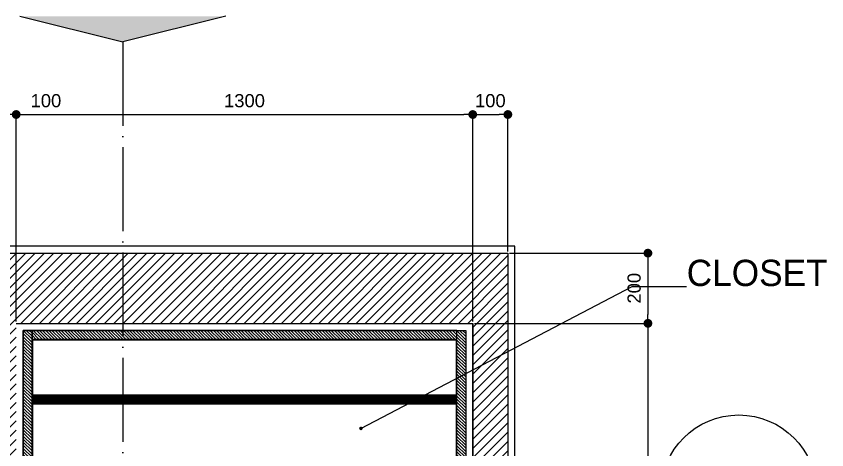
# Model space of a CAD drawing. Header units: inches. Extents: x 230831 to 416194, y 441295 to 526666.
# Drawn here: x 241545 to 243853, y 462928 to 464164 of the extents above; entities that cross this region are included whole.
import ezdxf

# ---------------------------------------------------------------- set-up
doc = ezdxf.new("R2010")
doc.units = ezdxf.units.IN
doc.header["$MEASUREMENT"] = 0
doc.linetypes.add('ACAD_ISO04W100', pattern=[30, 24, -3, 0, -3])
doc.linetypes.add('HIDDEN', pattern=[0.375, 0.25, -0.125])
for name, color, linetype in [('A-DIMESNION-1', 7, 'Continuous'), ('CQ Plaster', 1, 'Continuous'), ('CQ SPOT DETAIL DIMENSION', 9, 'Continuous'), ('CQ Wall plan', 3, 'Continuous'), ('CQ_callout', 34, 'Continuous'), ('Layer1', 1, 'Continuous'), ('Layer4', 4, 'Continuous'), ('WOOD', 23, 'Continuous'), ('xref grd floor$2$CQ Wall hatch_CHB', 8, 'Continuous')]:
    doc.layers.add(name, color=color, linetype=linetype)
for name, color, linetype, lineweight in [('CQ lighting plan', 7, 'Continuous', 0), ('CQ Wood', 30, 'Continuous', 0), ('Glass', 4, 'Continuous', 0), ('Marble', 6, 'Continuous', 0)]:
    doc.layers.add(name, color=color, linetype=linetype, lineweight=lineweight)
doc.styles.get("Standard").update_dxf_attribs({"font": 'arial.ttf'})
doc.dimstyles.new('chester 25', dxfattribs={"dimscale": 0.25, "dimtxt": 150, "dimasz": 100, "dimexe": 10, "dimexo": 20, "dimgap": 80, "dimtad": 1, "dimdec": 0, "dimzin": 0, "dimdsep": 46, "dimtxsty": 'Standard', "dimblk": 'DOT', "dimcen": 50, "dimclrd": 1, "dimclre": 1, "dimclrt": 3, "dimadec": 0, "dimazin": 0, "dimtfac": 1, "dimtdec": 0, "dimtofl": 0, "dimtmove": 0, "dimatfit": 3, "dimfxl": 1, "dimtolj": 1, "dimtzin": 0, "dimlwd": -1, "dimarcsym": 0})
doc.dimstyles.get("Standard").update_dxf_attribs({"dimtxt": 0.18, "dimasz": 0.18, "dimexe": 0.18, "dimexo": 0.0625, "dimgap": 0.09, "dimtad": 0, "dimtih": 1, "dimtoh": 1, "dimdec": 4, "dimzin": 0, "dimdsep": 46, "dimtxsty": 'Standard', "dimcen": 0.09, "dimadec": 0, "dimazin": 0, "dimtfac": 1, "dimtdec": 4, "dimtofl": 0, "dimtmove": 0, "dimatfit": 3, "dimfxl": 1, "dimtolj": 1, "dimtzin": 0, "dimarcsym": 0})

# ---------------------------------------------------------------- blocks, each defined once
blk = doc.blocks.new('gf-19 wall plan')
at = {"layer": 'xref grd floor$2$CQ Wall hatch_CHB'}
h = blk.add_hatch(dxfattribs=at)
h.set_pattern_fill('ANSI31,_O', color=8, scale=150)
h.set_pattern_definition([(45, (0, 0), (-13.25825215, 13.25825215), [])])
h.paths.add_polyline_path([(237464.9, 463488.5), (235114.9, 463488.5), (235114.9, 463665.8), (235014.9, 463665.8), (235014.9, 462706.5), (235114.9, 462706.5), (235114.9, 462725.6), (235114.9, 462864.5), (236064.9, 462864.5), (236064.9, 463288.5), (237364.9, 463288.5), (237364.9, 460788.5), (236064.9, 460788.5), (236064.9, 461598.5), (235114.9, 461598.5), (235114.9, 461756.5), (235014.9, 461756.5), (235014.9, 460788.5), (234834.5, 460788.5), (234834.5, 460588.5), (237264.9, 460588.5), (237264.9, 460488.5), (237464.9, 460488.5)])
h.paths.add_polyline_path([(235964.9, 462964.5), (235114.9, 462964.5), (235114.9, 463388.5), (235964.9, 463388.5)], flags=16)
h.paths.add_polyline_path([(235964.9, 461498.5), (235964.9, 460788.5), (235114.9, 460788.5), (235114.9, 461498.5)], flags=16)
at = {"layer": 'CQ Plaster', "elevation": 0}
for points in [[(237484.9, 460488.5), (237484.9, 463508.5), (235134.9, 463508.5), (235134.9, 463665.8)], [(235134.9, 462706.5), (235134.9, 462844.5), (236084.9, 462844.5), (236084.9, 463268.5), (237344.9, 463268.5), (237344.9, 460808.5), (236084.9, 460808.5), (236084.9, 461618.5), (235134.9, 461618.5), (235134.9, 461756.5)]]:
    blk.add_lwpolyline(points, dxfattribs=at)
at = {"layer": 'CQ Wall plan', "extrusion": (2.77242e-08, -3.39709e-09, 1)}
for p, q in [((235114.9, 463488.5, 0), (237464.9, 463488.5, 0)), ((235114.9, 463488.5, 0), (237464.9, 463488.5, 0)), ((235114.9, 463488.5, 0), (237464.9, 463488.5, 0)), ((237464.9, 463488.5, 0), (237464.9, 460488.5, 0)), ((237464.9, 463488.5, 0), (237464.9, 460488.5, 0)), ((237464.9, 463488.5, 0), (237464.9, 460488.5, 0)), ((236064.9, 463288.5, 0), (237364.9, 463288.5, 0)), ((236064.9, 463288.5, 0), (237364.9, 463288.5, 0)), ((236064.9, 463288.5, 0), (237364.9, 463288.5, 0)), ((237364.9, 463288.5, 0), (237364.9, 460788.5, 0)), ((237364.9, 463288.5, 0), (237364.9, 460788.5, 0))]:
    blk.add_line(p, q, dxfattribs=at)
at = {"layer": 'CQ Wall plan', "extrusion": (2.77242e-08, -3.39709e-09, 1), "elevation": 0}
blk.add_lwpolyline([(235114.9, 461598.5), (236064.9, 461598.5), (236064.9, 460788.5), (237364.9, 460788.5), (237364.9, 463288.5)], dxfattribs=at)
blk = doc.blocks.new('_Dot')
at = {"color": 0, "linetype": 'ByBlock', "lineweight": -2}
blk.add_line((-0.5, 0), (-1, 0), dxfattribs=at)
at = {"color": 0, "linetype": 'ByBlock', "const_width": 0.5}
blk.add_lwpolyline([(-0.25, 0, 1), (0.25, 0, 1)], format="xyb", close=True, dxfattribs=at)
blk = doc.blocks.new('*D183')
at = {"layer": 'A-DIMESNION-1', "color": 1, "lineweight": -2, "ltscale": 0.05, "transparency": 16777216}
for p, q in [((241444.5, 463393.5), (241444.5, 463886)), ((241544.5, 463293.5), (241544.5, 463886))]:
    blk.add_line(p, q, dxfattribs=at)
at = {"layer": 'A-DIMESNION-1', "color": 1, "ltscale": 0.05, "transparency": 16777216}
for p, q in [((241469.5, 463883.5), (241519.5, 463883.5)), ((241544.5, 463883.5), (241688.7, 463883.5))]:
    blk.add_line(p, q, dxfattribs=at)
at = {"layer": 'Defpoints', "color": 0, "linetype": 'Continuous', "ltscale": 0.05, "transparency": 16777216}
for p in [(241544.5, 463883.5), (241444.5, 463388.5, 0), (241544.5, 463288.5, 0)]:
    blk.add_point(p, dxfattribs=at)
at = {"layer": 'A-DIMESNION-1', "color": 1, "linetype": 'Continuous', "ltscale": 0.05, "transparency": 16777216, "xscale": 25, "yscale": 25, "zscale": 25, "rotation": 180}
blk.add_blockref('_Dot', (241444.5, 463883.5), dxfattribs=at)
at = {"layer": 'A-DIMESNION-1', "color": 1, "linetype": 'Continuous', "ltscale": 0.05, "transparency": 16777216, "xscale": 25, "yscale": 25, "zscale": 25}
blk.add_blockref('_Dot', (241544.5, 463883.5), dxfattribs=at)
at = {"layer": 'A-DIMESNION-1', "color": 3, "linetype": 'Continuous', "ltscale": 0.05, "transparency": 16777216, "insert": (241629.1, 463922.7), "char_height": 37.5, "attachment_point": 5}
blk.add_mtext('\\A1;100', dxfattribs=at)
blk = doc.blocks.new('*D182')
at = {"layer": 'A-DIMESNION-1', "color": 1, "lineweight": -2, "ltscale": 0.05, "transparency": 16777216}
for p, q in [((241544.5, 463293.5), (241544.5, 463886)), ((242844.5, 463293.5), (242844.5, 463886))]:
    blk.add_line(p, q, dxfattribs=at)
at = {"layer": 'A-DIMESNION-1', "color": 1, "ltscale": 0.05, "transparency": 16777216}
blk.add_line((241569.5, 463883.5), (242819.5, 463883.5), dxfattribs=at)
at = {"layer": 'Defpoints', "color": 0, "linetype": 'Continuous', "ltscale": 0.05, "transparency": 16777216}
for p in [(242844.5, 463883.5), (241544.5, 463288.5, 0), (242844.5, 463288.5, 0)]:
    blk.add_point(p, dxfattribs=at)
at = {"layer": 'A-DIMESNION-1', "color": 1, "linetype": 'Continuous', "ltscale": 0.05, "transparency": 16777216, "xscale": 25, "yscale": 25, "zscale": 25, "rotation": 180}
blk.add_blockref('_Dot', (241544.5, 463883.5), dxfattribs=at)
at = {"layer": 'A-DIMESNION-1', "color": 1, "linetype": 'Continuous', "ltscale": 0.05, "transparency": 16777216, "xscale": 25, "yscale": 25, "zscale": 25}
blk.add_blockref('_Dot', (242844.5, 463883.5), dxfattribs=at)
at = {"layer": 'A-DIMESNION-1', "color": 3, "linetype": 'Continuous', "ltscale": 0.05, "transparency": 16777216, "insert": (242194.5, 463922.7), "char_height": 37.5, "attachment_point": 5}
blk.add_mtext('\\A1;1300', dxfattribs=at)
blk = doc.blocks.new('*D181')
at = {"layer": 'A-DIMESNION-1', "color": 1, "lineweight": -2, "ltscale": 0.05, "transparency": 16777216}
for p, q in [((242844.5, 463293.5), (242844.5, 463886)), ((242944.5, 463493.5), (242944.5, 463886))]:
    blk.add_line(p, q, dxfattribs=at)
at = {"layer": 'A-DIMESNION-1', "color": 1, "ltscale": 0.05, "transparency": 16777216}
blk.add_line((242869.5, 463883.5), (242919.5, 463883.5), dxfattribs=at)
at = {"layer": 'Defpoints', "color": 0, "linetype": 'Continuous', "ltscale": 0.05, "transparency": 16777216}
for p in [(242944.5, 463883.5), (242944.5, 463488.5, 0), (242844.5, 463288.5, 0)]:
    blk.add_point(p, dxfattribs=at)
at = {"layer": 'A-DIMESNION-1', "color": 1, "linetype": 'Continuous', "ltscale": 0.05, "transparency": 16777216, "xscale": 25, "yscale": 25, "zscale": 25, "rotation": 180}
blk.add_blockref('_Dot', (242844.5, 463883.5), dxfattribs=at)
at = {"layer": 'A-DIMESNION-1', "color": 1, "linetype": 'Continuous', "ltscale": 0.05, "transparency": 16777216, "xscale": 25, "yscale": 25, "zscale": 25}
blk.add_blockref('_Dot', (242944.5, 463883.5), dxfattribs=at)
at = {"layer": 'A-DIMESNION-1', "color": 3, "linetype": 'Continuous', "ltscale": 0.05, "transparency": 16777216, "insert": (242894.5, 463922.7), "char_height": 37.5, "attachment_point": 5}
blk.add_mtext('\\A1;100', dxfattribs=at)
blk = doc.blocks.new('*D180')
at = {"layer": 'A-DIMESNION-1', "color": 1, "lineweight": -2, "ltscale": 0.05, "transparency": 16777216}
for p, q in [((242949.5, 463488.5), (243345.8, 463488.5)), ((242849.5, 463288.5), (243345.8, 463288.5))]:
    blk.add_line(p, q, dxfattribs=at)
at = {"layer": 'A-DIMESNION-1', "color": 1, "ltscale": 0.05, "transparency": 16777216}
blk.add_line((243343.3, 463463.5), (243343.3, 463313.5), dxfattribs=at)
at = {"layer": 'Defpoints', "color": 0, "linetype": 'Continuous', "ltscale": 0.05, "transparency": 16777216}
for p in [(242944.5, 463488.5, 0), (242844.5, 463288.5, 0), (243343.3, 463288.5)]:
    blk.add_point(p, dxfattribs=at)
at = {"layer": 'A-DIMESNION-1', "color": 1, "linetype": 'Continuous', "ltscale": 0.05, "transparency": 16777216, "xscale": 25, "yscale": 25, "zscale": 25}
for p, rotation in [((243343.3, 463488.5), 90), ((243343.3, 463288.5), 270)]:
    blk.add_blockref('_Dot', p, dxfattribs=dict(at, rotation=rotation))
at = {"layer": 'A-DIMESNION-1', "color": 3, "linetype": 'Continuous', "ltscale": 0.05, "transparency": 16777216, "insert": (243304.2, 463388.5), "char_height": 37.5, "attachment_point": 5, "rotation": 90}
blk.add_mtext('\\A1;200', dxfattribs=at)
blk = doc.blocks.new('*D179')
at = {"layer": 'A-DIMESNION-1', "color": 1, "lineweight": -2, "ltscale": 0.05, "transparency": 16777216}
for p, q in [((242849.5, 463288.5), (243345.8, 463288.5)), ((242849.5, 460788.5), (243345.8, 460788.5))]:
    blk.add_line(p, q, dxfattribs=at)
at = {"layer": 'A-DIMESNION-1', "color": 1, "ltscale": 0.05, "transparency": 16777216}
blk.add_line((243343.3, 463263.5), (243343.3, 460813.5), dxfattribs=at)
at = {"layer": 'Defpoints', "color": 0, "linetype": 'Continuous', "ltscale": 0.05, "transparency": 16777216}
for p in [(242844.5, 463288.5, 0), (242844.5, 460788.5, 0), (243343.3, 460788.5)]:
    blk.add_point(p, dxfattribs=at)
at = {"layer": 'A-DIMESNION-1', "color": 1, "linetype": 'Continuous', "ltscale": 0.05, "transparency": 16777216, "xscale": 25, "yscale": 25, "zscale": 25}
for p, rotation in [((243343.3, 463288.5), 90), ((243343.3, 460788.5), 270)]:
    blk.add_blockref('_Dot', p, dxfattribs=dict(at, rotation=rotation))
at = {"layer": 'A-DIMESNION-1', "color": 3, "linetype": 'Continuous', "ltscale": 0.05, "transparency": 16777216, "insert": (243304.2, 462038.5), "char_height": 37.5, "attachment_point": 5, "rotation": 90}
blk.add_mtext('\\A1;2500', dxfattribs=at)
blk = doc.blocks.new('SECTION LINE CLOAK ROOM')
at = {"layer": 'Layer1'}
for points in [[(239239.6, 465596.1), (239533.3, 465523.3), (239533.3, 465596.1)], [(239827, 465596.1), (239533.3, 465523.3), (239533.3, 465596.1)]]:
    blk.add_hatch(color=256, dxfattribs=at).paths.add_polyline_path(points)
for p in [(239239.6, 465596.1, 0), (239827, 465596.1, 0)]:
    blk.add_line(p, (239533.3, 465523.3, 0), dxfattribs=at)
at = {"layer": 'Layer1', "linetype": 'ACAD_ISO04W100', "ltscale": 10}
blk.add_line((239533.3, 465523.3, 0), (239533.3, 461287.9, 0), dxfattribs=at)
at = {"layer": 'Layer1'}
blk.add_circle((241287.1, 464238.6), 221.3, dxfattribs=at)
blk = doc.blocks.new('cabinet door')
at = {"layer": 'Marble'}
h = blk.add_hatch(dxfattribs=at)
h.set_pattern_fill('ANSI32', color=8, scale=10, angle=315)
h.set_pattern_definition([(0, (-6001.873, 4144.3456), (1e-15, 3.75), []), (0, (-6000.623, 4143.0956), (1e-15, 3.75), [])])
h.paths.add_polyline_path([(32, -20), (31, -19), (31, -14), (582, -14), (582, -19), (581, -20)])
at = {"layer": 'WOOD'}
h = blk.add_hatch(dxfattribs=at)
h.set_pattern_fill('ANSI31', color=8, scale=50, angle=-90, style=0)
h.set_pattern_definition([(315, (-6001.873, 4144.3456), (4.4194174, 4.4194174), [])])
h.paths.add_polyline_path([(23, 0), (23, -12), (590, -12), (590, 0)])
at = {"layer": 'Glass', "color": 4}
blk.add_lwpolyline([(32, -20), (31, -19), (31, -14), (582, -14), (582, -19), (581, -20), (32, -20)], dxfattribs=at)
at = {"layer": 'Marble', "color": 8}
blk.add_line((581, -20, 0), (582, -19, 0), dxfattribs=at)
at = {"layer": 'Marble', "color": 2}
for points in [[(48, -12.5), (48, -12), (23, -12), (23, -19.8, 0.414214), (23.2, -20), (30.8, -20, 0.414214), (31, -19.8), (31, -16), (30.5, -16), (30.5, -19.5), (23.5, -19.5), (23.5, -12.5)], [(565, -12.5), (565, -12), (590, -12), (590, -19.8, -0.414214), (589.8, -20), (582.3, -20, -0.414214), (582, -19.8), (582, -16), (582.5, -16), (582.5, -19.5), (589.5, -19.5), (589.5, -12.5)]]:
    blk.add_lwpolyline(points, format="xyb", close=True, dxfattribs=at)
at = {"layer": 'WOOD'}
blk.add_lwpolyline([(23, 0), (23, -12), (590, -12), (590, 0)], close=True, dxfattribs=at)
blk = doc.blocks.new('gf-19 cabinet 2')
at = {"layer": 'WOOD'}
h = blk.add_hatch(dxfattribs=at)
h.set_pattern_fill('ANSI31', color=8, scale=50, angle=-90, style=0)
h.set_pattern_definition([(315, (15, 0), (4.41941738, 4.41941738), [])])
h.paths.add_polyline_path([(231317.4, 462797.4), (231317.4, 463268.5), (231292.4, 463268.5), (231292.4, 462797.4)])
h = blk.add_hatch(dxfattribs=at)
h.set_pattern_fill('ANSI31', color=8, scale=50, angle=-90, style=0)
h.paths.add_polyline_path([(232527.4, 463243.5), (232527.4, 463268.5), (231317.4, 463268.5), (231317.4, 463243.5)])
h = blk.add_hatch(dxfattribs=at)
h.set_pattern_fill('ANSI31', color=8, scale=50, angle=-90, style=0)
h.set_pattern_definition([(315, (-15, 0), (4.41941738, 4.41941738), [])])
h.paths.add_polyline_path([(232527.4, 462797.4), (232527.4, 463268.5), (232552.4, 463268.5), (232552.4, 462797.4)])
h = blk.add_hatch(dxfattribs=at)
h.set_pattern_fill('ANSI31', color=8, scale=50, angle=-90, style=0)
h.set_pattern_definition([(315, (2420.599, -2203.06), (4.41941738, 4.41941738), [])])
h.paths.add_polyline_path([(231372.4, 462844.4), (231372.4, 462797.4), (231317.4, 462797.4), (231317.4, 462844.4)])
h = blk.add_hatch(dxfattribs=at)
h.set_pattern_fill('ANSI31', color=8, scale=50, angle=-90, style=0)
h.set_pattern_definition([(315, (2305.1695, -2203.06), (4.41941738, 4.41941738), [])])
h.paths.add_polyline_path([(232427.4, 462844.4), (232427.4, 462797.4), (232527.4, 462797.4), (232527.4, 462844.4)])
at = {"layer": 'Layer4'}
for points in [[(231779.2, 462811.3), (231744, 462836.4), (231780, 462861.5)], [(231744, 462836.4), (231860.4, 462836.4)]]:
    blk.add_lwpolyline(points, dxfattribs=at)
at = {"layer": 'Layer4', "elevation": 0}
for points in [[(232020.5, 462778.4), (232055.7, 462803.5), (232019.7, 462828.6)], [(232055.7, 462803.5), (231939.4, 462803.5)]]:
    blk.add_lwpolyline(points, dxfattribs=at)
at = {"layer": 'WOOD', "color": 8}
blk.add_line((232427.4, 462797.4), (231371.3, 462797.4, 0), dxfattribs=at)
at = {"layer": 'WOOD', "elevation": 0}
for points in [[(231317.4, 462797.4), (231317.4, 463268.5), (231292.4, 463268.5), (231292.4, 462797.4)], [(232527.4, 463243.5), (232527.4, 463268.5), (231317.4, 463268.5), (231317.4, 463243.5)], [(232527.4, 462797.4), (232527.4, 463268.5), (232552.4, 463268.5), (232552.4, 462797.4)], [(231372.4, 462844.4), (231372.4, 462797.4), (231317.4, 462797.4), (231317.4, 462844.4)]]:
    blk.add_lwpolyline(points, close=True, dxfattribs=at)
at = {"layer": 'WOOD', "color": 8, "elevation": 0}
blk.add_lwpolyline([(231319.4, 463241.5), (232525.4, 463241.5), (232525.4, 462869.5), (231319.4, 462869.5)], close=True, dxfattribs=at)
at = {"layer": 'WOOD'}
blk.add_lwpolyline([(232427.4, 462844.4), (232427.4, 462797.4), (232527.4, 462797.4), (232527.4, 462844.4)], close=True, dxfattribs=at)
at = {"layer": 'Marble', "color": 8}
blk.add_blockref('cabinet door', (231837.4, 462842.4), dxfattribs=at)
at = {"layer": 'Marble', "color": 8, "xscale": -1, "rotation": 359.9999999999999}
blk.add_blockref('cabinet door', (231962.4, 462819.4, 0), dxfattribs=at)

msp = doc.modelspace()

# ---------------------------------------------------------------- linework, layer by layer
at = {"layer": 'CQ lighting plan', "linetype": 'HIDDEN', "ltscale": 500, "const_width": 30, "elevation": 0}
msp.add_lwpolyline([(242799.504, 463071.5), (241589.504, 463071.5)], dxfattribs=at)

# ---------------------------------------------------------------- block references
msp.add_blockref('SECTION LINE CLOAK ROOM', (2314.75, -1432.45))
at = {"layer": 'CQ Wall plan'}
msp.add_blockref('gf-19 wall plan', (5479.586, 0), dxfattribs=at)
at = {"layer": 'CQ Wood'}
msp.add_blockref('gf-19 cabinet 2', (10272.141, 0, 0), dxfattribs=at)

# ---------------------------------------------------------------- texts
at = {"layer": 'CQ SPOT DETAIL DIMENSION', "color": 3, "insert": (243453.628, 463393.659), "char_height": 75, "attachment_point": 7}
msp.add_mtext('{\\fCityBlueprint|b0|i0|c2|p2;CLOSET}', dxfattribs=at)

# ---------------------------------------------------------------- dimensions: what is measured, and where the dimension line sits
at = {"layer": 'A-DIMESNION-1', "color": 64, "linetype": 'Continuous', "ltscale": 0.05}
for base, p1, p2, picture, middle in [((241544.504, 463883.527), (241444.504, 463388.501, 0), (241544.504, 463288.501, 0), '*D183', (241629.101, 463922.673)), ((242844.504, 463883.527), (241544.504, 463288.501, 0), (242844.504, 463288.501, 0), '*D182', (242194.504, 463922.686))]:
    dim = msp.add_linear_dim(base=base, p1=p1, p2=p2, dimstyle='chester 25', dxfattribs=at)
    dim.commit()
    dim.dimension.update_dxf_attribs({"geometry": picture, "text_midpoint": middle})
dim = msp.add_linear_dim(base=(242944.504, 463883.527), p1=(242844.504, 463288.501, 0), p2=(242944.504, 463488.501, 0), dimstyle='chester 25', dxfattribs=at)
dim.commit()
dim.dimension.update_dxf_attribs({"geometry": '*D181', "text_midpoint": (242894.504, 463883.527), "dimtype": 160})
for base, p1, p2, picture, middle in [((243343.343, 463288.501), (242944.504, 463488.501, 0), (242844.504, 463288.501, 0), '*D180', (243304.196, 463388.501)), ((243343.343, 460788.501), (242844.504, 463288.501, 0), (242844.504, 460788.501, 0), '*D179', (243304.196, 462038.501))]:
    dim = msp.add_linear_dim(base=base, p1=p1, p2=p2, angle=90, dimstyle='chester 25', dxfattribs=at)
    dim.commit()
    dim.dimension.update_dxf_attribs({"geometry": picture, "text_midpoint": middle})

# ---------------------------------------------------------------- leaders
at = {"layer": 'CQ_callout', "annotation_type": 0, "has_hookline": 1, "hookline_direction": 0, "text_width": 287.111}
msp.add_leader([(242525.998, 462989.037), (243298.85, 463393.659), (243453.538, 463393.659)], dimstyle='Standard', override={"dimasz": 10, "dimldrblk": 'Dot', "dimfxl": 0.1, "dimarcsym": 2}, dxfattribs=at)

doc.saveas('drawing.dxf')
